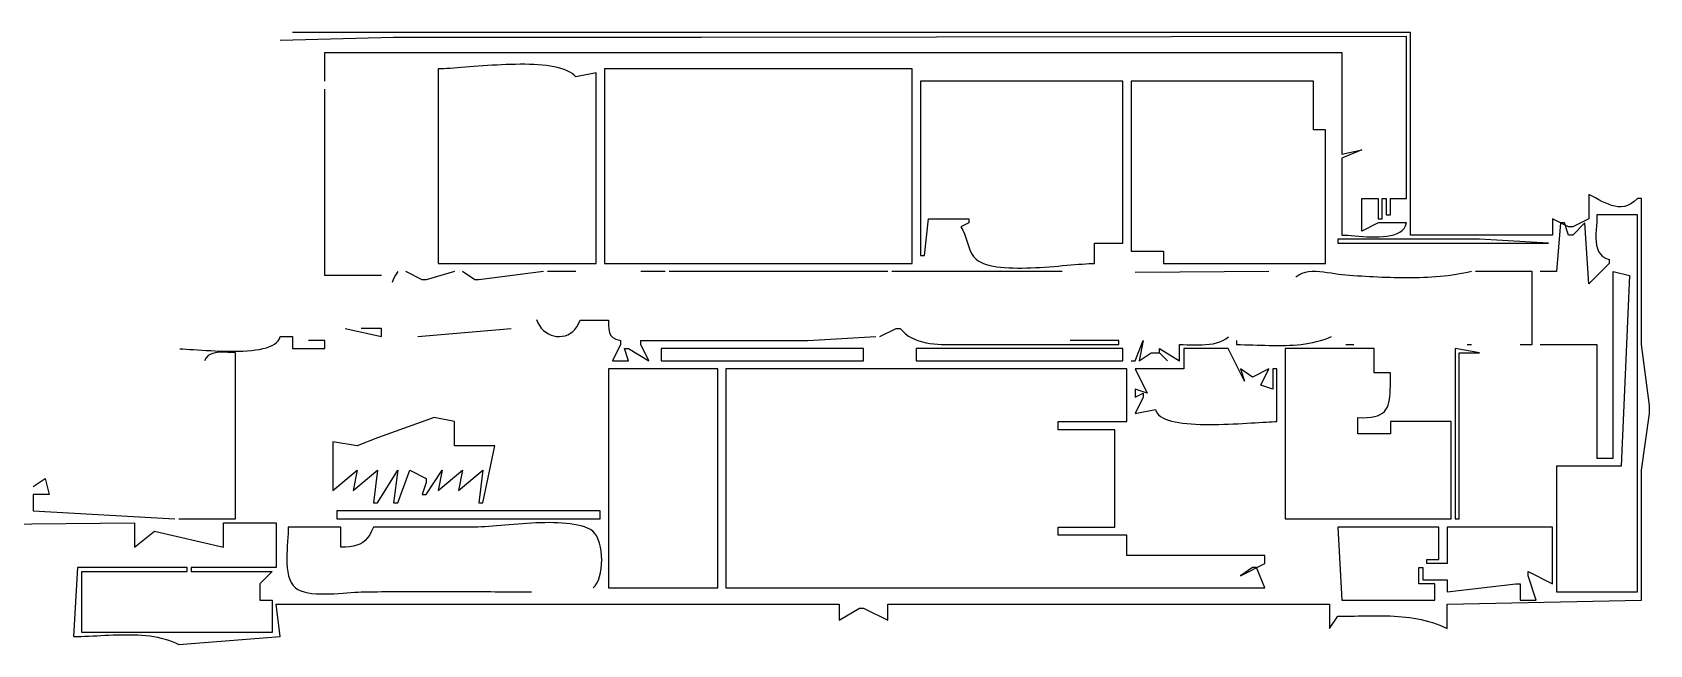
# Model space of a CAD drawing. Header units: metres. Extents: x 259 to 989, y 166 to 460.
# Drawn here: x 589.8 to 989, y 309 to 460 of the extents above; entities that cross this region are included whole.
import ezdxf

# ---------------------------------------------------------------- set-up
doc = ezdxf.new("R2010")
doc.units = ezdxf.units.M

msp = doc.modelspace()

# ---------------------------------------------------------------- linework, layer by layer
for p, q in [((930, 460), (654, 460)), ((930, 410), (930, 460)), ((679, 458.7099), (651, 458)), ((755, 458.7099), (679, 458.7099)), ((929, 459), (755, 458.7099)), ((929, 419), (929, 459)), ((662, 448), (662, 455)), ((662, 455), (913, 455)), ((692.9437, 451.1147), (692.1218, 451.0669)), ((693.8163, 451.1724), (692.9437, 451.1147)), ((694.7356, 451.2385), (693.8163, 451.1724)), ((695.6973, 451.3113), (694.7356, 451.2385)), ((696.6977, 451.3892), (695.6973, 451.3113)), ((697.7325, 451.4705), (696.6977, 451.3892)), ((698.7978, 451.5537), (697.7325, 451.4705)), ((699.8896, 451.637), (698.7978, 451.5537)), ((701.0038, 451.7189), (699.8896, 451.637)), ((702.1365, 451.7976), (701.0038, 451.7189)), ((703.2835, 451.8717), (702.1365, 451.7976)), ((704.4408, 451.9394), (703.2835, 451.8717)), ((705.6044, 451.9991), (704.4408, 451.9394)), ((706.7704, 452.0493), (705.6044, 451.9991)), ((707.9346, 452.0881), (706.7704, 452.0493)), ((709.093, 452.1141), (707.9346, 452.0881)), ((710.2417, 452.1255), (709.093, 452.1141)), ((711.3765, 452.1208), (710.2417, 452.1255)), ((712.4934, 452.0983), (711.3765, 452.1208)), ((713.5885, 452.0563), (712.4934, 452.0983)), ((714.6577, 451.9933), (713.5885, 452.0563)), ((715.6969, 451.9076), (714.6577, 451.9933)), ((716.7021, 451.7976), (715.6969, 451.9076)), ((717.6694, 451.6616), (716.7021, 451.7976)), ((718.5946, 451.498), (717.6694, 451.6616)), ((719.4738, 451.3052), (718.5946, 451.498)), ((720.3028, 451.0816), (719.4738, 451.3052)), ((721.0778, 450.8254), (720.3028, 451.0816)), ((913, 455), (913, 430)), ((690.6459, 451.0079), (690, 451)), ((690, 451), (690, 403)), ((691.3545, 451.0308), (690.6459, 451.0079)), ((692.1218, 451.0669), (691.3545, 451.0308)), ((721.7946, 450.5351), (721.0778, 450.8254)), ((722.4493, 450.2091), (721.7946, 450.5351)), ((723.0378, 449.8456), (722.4493, 450.2091)), ((723.556, 449.4431), (723.0378, 449.8456)), ((724, 449), (723.556, 449.4431)), ((729, 450), (724, 449)), ((729, 403), (729, 450)), ((731, 451), (731, 403)), ((807, 451), (731, 451)), ((807, 403), (807, 451)), ((809, 448), (809, 405)), ((859, 448), (809, 448)), ((859, 408), (859, 448)), ((861, 448), (861, 406)), ((906, 448), (861, 448)), ((906, 436), (906, 448)), ((662, 400), (662, 446)), ((909, 436), (906, 436)), ((909, 403), (909, 436)), ((913, 430), (918, 431)), ((918, 431), (913, 429)), ((913, 429), (913, 410)), ((974.8127, 419.5889), (974, 420)), ((974, 420), (974, 414)), ((975.6191, 419.1625), (974.8127, 419.5889)), ((976.4201, 418.7357), (975.6191, 419.1625)), ((918, 411), (918, 419)), ((918, 419), (922, 419)), ((922, 419), (922, 414)), ((923, 414), (923, 419)), ((923, 419), (924, 419)), ((924, 419), (924, 415)), ((925, 415), (925, 419)), ((925, 419), (929, 419)), ((977.2169, 418.3234), (976.4201, 418.7357)), ((978.0104, 417.9405), (977.2169, 418.3234)), ((978.8017, 417.6018), (978.0104, 417.9405)), ((979.592, 417.3222), (978.8017, 417.6018)), ((980.3821, 417.1166), (979.592, 417.3222)), ((981.1733, 416.9999), (980.3821, 417.1166)), ((981.9664, 416.987), (981.1733, 416.9999)), ((982.7627, 417.0927), (981.9664, 416.987)), ((983.5632, 417.332), (982.7627, 417.0927)), ((984.3688, 417.7197), (983.5632, 417.332)), ((985.1807, 418.2707), (984.3688, 417.7197)), ((986, 419), (985.1807, 418.2707)), ((987, 419), (986, 419)), ((987, 383), (987, 419)), ((810, 405), (811, 414)), ((811, 414), (821, 414)), ((821, 413), (819, 412)), ((819, 412), (819.5097, 411.1895)), ((819.5097, 411.1895), (819.9154, 410.2851)), ((821, 414), (821, 413)), ((922, 413), (918, 411)), ((922, 414), (923, 414)), ((923, 413), (922, 413)), ((929, 413), (923, 413)), ((924, 415), (925, 415)), ((927.9219, 411.1431), (928.4027, 411.6644)), ((928.4027, 411.6644), (928.7659, 412.2809)), ((928.7659, 412.2809), (929, 413)), ((969, 412), (965, 414)), ((965, 414), (965, 410)), ((967, 413), (966, 401)), ((968, 413), (967, 413)), ((969, 410), (968, 413)), ((970, 412), (969, 412)), ((974, 414), (970, 412)), ((973, 413), (970, 410)), ((974, 398), (973, 413)), ((975.7934, 411.2924), (975.7477, 410.3147)), ((975.8583, 412.266), (975.7934, 411.2924)), ((975.9257, 413.2192), (975.8583, 412.266)), ((975.9786, 414.136), (975.9257, 413.2192)), ((976, 415), (975.9786, 414.136)), ((986, 415), (976, 415)), ((986, 322), (986, 415)), ((819.9154, 410.2851), (820.2514, 409.3189)), ((820.2514, 409.3189), (820.5525, 408.3231)), ((820.5525, 408.3231), (820.8531, 407.3299)), ((820.8531, 407.3299), (821.1878, 406.3716)), ((852, 403), (852, 408)), ((852, 408), (859, 408)), ((912, 409), (912, 408)), ((947, 409), (912, 409)), ((912, 408), (964, 408)), ((913, 410), (913.7045, 409.985)), ((913.7045, 409.985), (914.4887, 409.9449)), ((914.4887, 409.9449), (915.3409, 409.8867)), ((915.3409, 409.8867), (916.2497, 409.8175)), ((916.2497, 409.8175), (917.2033, 409.7444)), ((917.2033, 409.7444), (918.1901, 409.6745)), ((918.1901, 409.6745), (919.1986, 409.6149)), ((919.1986, 409.6149), (920.2172, 409.5726)), ((920.2172, 409.5726), (921.2342, 409.5548)), ((921.2342, 409.5548), (922.2381, 409.5685)), ((922.2381, 409.5685), (923.2172, 409.6208)), ((923.2172, 409.6208), (924.1599, 409.7189)), ((924.1599, 409.7189), (925.0547, 409.8698)), ((925.0547, 409.8698), (925.8898, 410.0805)), ((925.8898, 410.0805), (926.6538, 410.3583)), ((926.6538, 410.3583), (927.335, 410.7101)), ((927.335, 410.7101), (927.9219, 411.1431)), ((965, 410), (930, 410)), ((964, 408), (947, 409)), ((970, 410), (969, 410)), ((975.7477, 410.3147), (975.7383, 409.3491)), ((975.7383, 409.3491), (975.7821, 408.4116)), ((975.7821, 408.4116), (975.896, 407.5186)), ((975.896, 407.5186), (976.0969, 406.6862)), ((809, 405), (810, 405)), ((821.1878, 406.3716), (821.5912, 405.4803)), ((821.5912, 405.4803), (822.0978, 404.6882)), ((822.0978, 404.6882), (822.7423, 404.0277)), ((822.7423, 404.0277), (823.2796, 403.6476)), ((823.2796, 403.6476), (823.8895, 403.3109)), ((823.8895, 403.3109), (824.5672, 403.0156)), ((861, 406), (869, 406)), ((869, 406), (869, 403)), ((976.0969, 406.6862), (976.4018, 405.9306)), ((976.4018, 405.9306), (976.8277, 405.268)), ((976.8277, 405.268), (977.3914, 404.7145)), ((977.3914, 404.7145), (978.1098, 404.2865)), ((978.1098, 404.2865), (979, 404)), ((979, 404), (979, 403)), ((676, 400), (662, 400)), ((678.9703, 399.2062), (678.6072, 398.2941)), ((679.4331, 400.1086), (678.9703, 399.2062)), ((680, 401), (679.4331, 400.1086)), ((686, 399), (682, 401)), ((694, 401), (687, 399)), ((690, 403), (729, 403)), ((699, 399), (696, 401)), ((716, 401), (700, 399)), ((724, 401), (717, 401)), ((731, 403), (807, 403)), ((741, 401), (740, 401)), ((746, 401), (741, 401)), ((801, 401), (747, 401)), ((844, 401), (802, 401)), ((824.5672, 403.0156), (825.3082, 402.7595)), ((825.3082, 402.7595), (826.1076, 402.5405)), ((826.1076, 402.5405), (826.9608, 402.3565)), ((826.9608, 402.3565), (827.863, 402.2055)), ((827.863, 402.2055), (828.8096, 402.0853)), ((828.8096, 402.0853), (829.7959, 401.9938)), ((829.7959, 401.9938), (830.8171, 401.9289)), ((830.8171, 401.9289), (831.8685, 401.8885)), ((831.8685, 401.8885), (832.9454, 401.8706)), ((832.9454, 401.8706), (834.0432, 401.873)), ((834.0432, 401.873), (835.1571, 401.8937)), ((835.1571, 401.8937), (836.2824, 401.9304)), ((836.2824, 401.9304), (837.4144, 401.9812)), ((837.4144, 401.9812), (838.5484, 402.044)), ((838.5484, 402.044), (839.6798, 402.1165)), ((839.6798, 402.1165), (840.8037, 402.1969)), ((840.8037, 402.1969), (841.9155, 402.2828)), ((841.9155, 402.2828), (843.0104, 402.3723)), ((843.0104, 402.3723), (844.0839, 402.4632)), ((844.0839, 402.4632), (845.1311, 402.5535)), ((845.1311, 402.5535), (846.1474, 402.641)), ((846.1474, 402.641), (847.128, 402.7236)), ((847.128, 402.7236), (848.0683, 402.7993)), ((848.0683, 402.7993), (848.9636, 402.8659)), ((848.9636, 402.8659), (849.8091, 402.9214)), ((849.8091, 402.9214), (850.6001, 402.9636)), ((850.6001, 402.9636), (851.332, 402.9905)), ((851.332, 402.9905), (852, 403)), ((895, 401), (862, 400.804)), ((869, 403), (909, 403)), ((902.3746, 400.1399), (901.6571, 399.64)), ((903.1455, 400.5132), (902.3746, 400.1399)), ((903.9628, 400.7737), (903.1455, 400.5132)), ((904.8195, 400.9349), (903.9628, 400.7737)), ((905.7084, 401.0105), (904.8195, 400.9349)), ((906.6225, 401.0141), (905.7084, 401.0105)), ((907.5549, 400.9594), (906.6225, 401.0141)), ((908.4984, 400.86), (907.5549, 400.9594)), ((909.4461, 400.7296), (908.4984, 400.86)), ((910.3908, 400.5818), (909.4461, 400.7296)), ((911.3256, 400.4302), (910.3908, 400.5818)), ((912.2434, 400.2886), (911.3256, 400.4302)), ((913.1372, 400.1704), (912.2434, 400.2886)), ((914, 400.0895), (913.1372, 400.1704)), ((914.949, 400.0249), (914, 400.0895)), ((915.9096, 399.9609), (914.949, 400.0249)), ((916.8811, 399.8979), (915.9096, 399.9609)), ((917.8625, 399.8366), (916.8811, 399.8979)), ((918.853, 399.7775), (917.8625, 399.8366)), ((919.8517, 399.7214), (918.853, 399.7775)), ((920.8578, 399.6687), (919.8517, 399.7214)), ((921.8705, 399.62), (920.8578, 399.6687)), ((922.8888, 399.5761), (921.8705, 399.62)), ((923.912, 399.5374), (922.8888, 399.5761)), ((924.9391, 399.5045), (923.912, 399.5374)), ((925.9693, 399.4782), (924.9391, 399.5045)), ((927.0018, 399.4588), (925.9693, 399.4782)), ((928.0357, 399.4472), (927.0018, 399.4588)), ((929.0702, 399.4438), (928.0357, 399.4472)), ((930.1043, 399.4492), (929.0702, 399.4438)), ((931.1373, 399.4641), (930.1043, 399.4492)), ((932.1683, 399.4891), (931.1373, 399.4641)), ((933.1964, 399.5246), (932.1683, 399.4891)), ((934.2208, 399.5715), (933.1964, 399.5246)), ((935.2407, 399.6302), (934.2208, 399.5715)), ((936.2551, 399.7013), (935.2407, 399.6302)), ((937.2632, 399.7854), (936.2551, 399.7013)), ((938.2643, 399.8832), (937.2632, 399.7854)), ((939.2573, 399.9953), (938.2643, 399.8832)), ((940.2415, 400.1222), (939.2573, 399.9953)), ((941.216, 400.2645), (940.2415, 400.1222)), ((942.1799, 400.4228), (941.216, 400.2645)), ((943.1325, 400.5977), (942.1799, 400.4228)), ((944.0728, 400.7899), (943.1325, 400.5977)), ((945, 401), (944.0728, 400.7899)), ((960, 401), (946, 401)), ((960, 383), (960, 401)), ((966, 401), (962, 401)), ((979, 403), (974, 398)), ((980, 355), (980, 401)), ((980, 401), (984, 400)), ((984, 400), (982, 353)), ((687, 399), (686, 399)), ((700, 399), (699, 399)), ((714.2394, 389.152), (714.5662, 388.3768)), ((714.5662, 388.3768), (714.971, 387.6765)), ((714.971, 387.6765), (715.445, 387.0527)), ((723.7528, 386.7562), (724.2389, 387.3992)), ((724.2389, 387.3992), (724.6576, 388.1465)), ((724.6576, 388.1465), (725, 389)), ((725, 389), (732, 389)), ((732, 389), (732.0261, 387.8148)), ((732.0261, 387.8148), (732.0886, 386.8141)), ((649.6144, 383.1336), (650.1178, 383.5244)), ((650.1178, 383.5244), (650.5213, 383.964)), ((650.5213, 383.964), (650.8177, 384.455)), ((650.8177, 384.455), (651, 385)), ((651, 385), (654, 385)), ((654, 385), (654, 382)), ((662, 384), (658, 384)), ((662, 382), (662, 384)), ((667, 387), (676, 385)), ((676, 387), (671, 387)), ((676, 385), (676, 387)), ((685, 385), (708, 387)), ((715.445, 387.0527), (715.9788, 386.5074)), ((715.9788, 386.5074), (716.5636, 386.0424)), ((716.5636, 386.0424), (717.1901, 385.6595)), ((717.1901, 385.6595), (717.8493, 385.3607)), ((717.8493, 385.3607), (718.5321, 385.1477)), ((718.5321, 385.1477), (719.2293, 385.0223)), ((719.2293, 385.0223), (719.9321, 384.9866)), ((719.9321, 384.9866), (720.6311, 385.0422)), ((720.6311, 385.0422), (721.3173, 385.1911)), ((721.3173, 385.1911), (721.9817, 385.4351)), ((721.9817, 385.4351), (722.6152, 385.7761)), ((722.6152, 385.7761), (723.2086, 386.2158)), ((723.2086, 386.2158), (723.7528, 386.7562)), ((732.0886, 386.8141), (732.2461, 385.9813)), ((732.2461, 385.9813), (732.5573, 385.3001)), ((732.5573, 385.3001), (733.0809, 384.7537)), ((733.0809, 384.7537), (733.8755, 384.3259)), ((733.8755, 384.3259), (735, 384)), ((735, 384), (735, 383)), ((740, 384), (781.196, 384.0309)), ((740, 383), (740, 384)), ((781.196, 384.0309), (798, 385)), ((799, 385), (803, 387)), ((803, 387), (804, 387)), ((804, 387), (804.6514, 386.282)), ((804.6514, 386.282), (805.356, 385.655)), ((805.356, 385.655), (806.1088, 385.1128)), ((806.1088, 385.1128), (806.9051, 384.6493)), ((806.9051, 384.6493), (807.7399, 384.2584)), ((807.7399, 384.2584), (808.6085, 383.934)), ((808.6085, 383.934), (809.5059, 383.6699)), ((809.5059, 383.6699), (810.4274, 383.46)), ((810.4274, 383.46), (811.368, 383.2981)), ((811.368, 383.2981), (812.3228, 383.1783)), ((858, 384), (846, 384)), ((858, 383), (858, 384)), ((862, 379), (864, 384)), ((864, 384), (863, 379)), ((880.364, 383.088), (881.2393, 383.2252)), ((881.2393, 383.2252), (882.084, 383.4186)), ((882.084, 383.4186), (882.892, 383.6766)), ((882.892, 383.6766), (883.657, 384.0077)), ((883.657, 384.0077), (884.3729, 384.4202)), ((884.3729, 384.4202), (885.0335, 384.9226)), ((887, 384), (887, 383)), ((903.9688, 383.1649), (904.9217, 383.3183)), ((904.9217, 383.3183), (905.8674, 383.5034)), ((905.8674, 383.5034), (906.8056, 383.7225)), ((906.8056, 383.7225), (907.736, 383.9783)), ((907.736, 383.9783), (908.6581, 384.2731)), ((908.6581, 384.2731), (909.5717, 384.6093)), ((909.5717, 384.6093), (910.4765, 384.9896)), ((626.2455, 381.9669), (626.9913, 381.9293)), ((626.9913, 381.9293), (627.8096, 381.881)), ((627.8096, 381.881), (628.6932, 381.8245)), ((628.6932, 381.8245), (629.6349, 381.7622)), ((629.6349, 381.7622), (630.6275, 381.6966)), ((630.6275, 381.6966), (631.6639, 381.6303)), ((631.6639, 381.6303), (632.7369, 381.5656)), ((632.7243, 379.7173), (632.2997, 378.9685)), ((633.2605, 380.2731), (632.7243, 379.7173)), ((632.7369, 381.5656), (633.8392, 381.5051)), ((633.8953, 380.6629), (633.2605, 380.2731)), ((633.8392, 381.5051), (634.9638, 381.4513)), ((634.6157, 380.9136), (633.8953, 380.6629)), ((635.4084, 381.0519), (634.6157, 380.9136)), ((634.9638, 381.4513), (636.1034, 381.4067)), ((636.2605, 381.1049), (635.4084, 381.0519)), ((636.1034, 381.4067), (637.2508, 381.3736)), ((637.1588, 381.0993), (636.2605, 381.1049)), ((638.0902, 381.062), (637.1588, 381.0993)), ((637.2508, 381.3736), (638.3989, 381.3547)), ((639.0416, 381.0199), (638.0902, 381.062)), ((638.3989, 381.3547), (639.5405, 381.3524)), ((640, 381), (639.0416, 381.0199)), ((639.5405, 381.3524), (640.6684, 381.3692)), ((640, 340), (640, 381)), ((640.6684, 381.3692), (641.7754, 381.4076)), ((641.7754, 381.4076), (642.8544, 381.47)), ((642.8544, 381.47), (643.8981, 381.559)), ((643.8981, 381.559), (644.8994, 381.677)), ((644.8994, 381.677), (645.8511, 381.8265)), ((645.8511, 381.8265), (646.7461, 382.01)), ((646.7461, 382.01), (647.577, 382.23)), ((647.577, 382.23), (648.3369, 382.4889)), ((648.3369, 382.4889), (649.0184, 382.7893)), ((649.0184, 382.7893), (649.6144, 383.1336)), ((654, 382), (662, 382)), ((735, 383), (733, 379)), ((737, 379), (736, 382)), ((736, 382), (737, 382)), ((737, 382), (742, 379)), ((742, 379), (740, 383)), ((745, 382), (745, 379)), ((795, 382), (745, 382)), ((795, 379), (795, 382)), ((808, 382), (808, 379)), ((859, 382), (808, 382)), ((812.3228, 383.1783), (813.2872, 383.0943)), ((813.2872, 383.0943), (814.2561, 383.04)), ((814.2561, 383.04), (815.2248, 383.0093)), ((815.2248, 383.0093), (816.1884, 382.9961)), ((816.1884, 382.9961), (817.142, 382.9942)), ((817.142, 382.9942), (818.0808, 382.9975)), ((818.0808, 382.9975), (819, 383)), ((819, 383), (858, 383)), ((859, 379), (859, 382)), ((863, 379), (866, 381)), ((866, 381), (867, 381)), ((867, 381), (868, 381)), ((868, 381), (868, 382)), ((868, 382), (873, 379)), ((868, 381), (870, 379)), ((870, 379), (868, 381)), ((873, 379), (873, 383)), ((873, 383), (873.898, 382.9915)), ((873.898, 382.9915), (874.8149, 382.9717)), ((874, 382), (874, 377)), ((885, 382), (874, 382)), ((874.8149, 382.9717), (875.7443, 382.9491)), ((875.7443, 382.9491), (876.6801, 382.932)), ((876.6801, 382.932), (877.6161, 382.9289)), ((877.6161, 382.9289), (878.5462, 382.9482)), ((878.5462, 382.9482), (879.4642, 382.9985)), ((879.4642, 382.9985), (880.364, 383.088)), ((889, 374), (885, 382)), ((887, 383), (888.023, 382.9939)), ((888.023, 382.9939), (889.0446, 382.9775)), ((889.0446, 382.9775), (890.0645, 382.9532)), ((890.0645, 382.9532), (891.0822, 382.9234)), ((891.0822, 382.9234), (892.0976, 382.8906)), ((892.0976, 382.8906), (893.1102, 382.8574)), ((893.1102, 382.8574), (894.1196, 382.8261)), ((894.1196, 382.8261), (895.1256, 382.7992)), ((895.1256, 382.7992), (896.1279, 382.7792)), ((896.1279, 382.7792), (897.126, 382.7687)), ((897.126, 382.7687), (898.1196, 382.7699)), ((898.1196, 382.7699), (899.1085, 382.7855)), ((899, 382), (899, 340)), ((921, 382), (899, 382)), ((899.1085, 382.7855), (900.0922, 382.8179)), ((900.0922, 382.8179), (901.0704, 382.8696)), ((901.0704, 382.8696), (902.0428, 382.943)), ((902.0428, 382.943), (903.009, 383.0406)), ((903.009, 383.0406), (903.9688, 383.1649)), ((914, 383), (915, 383)), ((915, 383), (916, 383)), ((921, 376), (921, 382)), ((941, 382), (941, 340)), ((947, 381), (941, 382)), ((942, 340), (942, 381)), ((942, 381), (947, 381)), ((944, 383), (945, 383)), ((957, 383), (960, 383)), ((962, 383), (976, 383)), ((976, 383), (976, 355)), ((989, 368), (987, 383)), ((732, 377), (732, 323)), ((759, 377), (732, 377)), ((733, 379), (737, 379)), ((745, 379), (795, 379)), ((759, 323), (759, 377)), ((761, 377), (761, 323)), ((860, 377), (761, 377)), ((808, 379), (859, 379)), ((860, 364), (860, 377)), ((861, 379), (862, 379)), ((874, 377), (862, 377)), ((862, 377), (865, 371)), ((891, 375), (888, 377)), ((888, 377), (889, 374)), ((895, 377), (891, 375)), ((893, 373), (895, 377)), ((897, 377), (896, 377)), ((896, 377), (896, 372)), ((897, 364), (897, 377)), ((925, 376), (921, 376)), ((925.003, 374.8976), (925, 376)), ((865, 371), (862, 372)), ((862, 372), (862, 371)), ((896, 372), (893, 373)), ((924.955, 371.0385), (924.9906, 371.9195)), ((924.9906, 371.9195), (925.0056, 372.8567)), ((925.0073, 373.8496), (925.003, 374.8976)), ((925.0056, 372.8567), (925.0073, 373.8496)), ((862, 371), (862, 370)), ((862, 370), (864, 371)), ((864, 370), (862, 366)), ((864, 371), (864, 370)), ((923.9015, 366.9696), (924.2135, 367.4998)), ((924.2135, 367.4998), (924.4612, 368.09)), ((924.4612, 368.09), (924.652, 368.7396)), ((924.652, 368.7396), (924.793, 369.448)), ((924.793, 369.448), (924.8916, 370.2145)), ((924.8916, 370.2145), (924.955, 371.0385)), ((989, 367), (989, 368)), ((689, 365), (675, 360)), ((694, 364), (689, 365)), ((694, 358), (694, 364)), ((843, 362), (843, 364)), ((843, 364), (860, 364)), ((862, 366), (867, 367)), ((867, 367), (867.1668, 366.5029)), ((867.1668, 366.5029), (867.4408, 366.0496)), ((867.4408, 366.0496), (867.8158, 365.6384)), ((867.8158, 365.6384), (868.286, 365.2673)), ((868.286, 365.2673), (868.8454, 364.9346)), ((868.8454, 364.9346), (869.4879, 364.6386)), ((869.4879, 364.6386), (870.2077, 364.3775)), ((870.2077, 364.3775), (870.9986, 364.1495)), ((870.9986, 364.1495), (871.8549, 363.9527)), ((871.8549, 363.9527), (872.7705, 363.7855)), ((872.7705, 363.7855), (873.7394, 363.646)), ((873.7394, 363.646), (874.7556, 363.5325)), ((874.7556, 363.5325), (875.8132, 363.4432)), ((875.8132, 363.4432), (876.9062, 363.3762)), ((876.9062, 363.3762), (878.0286, 363.3299)), ((878.0286, 363.3299), (879.1745, 363.3024)), ((879.1745, 363.3024), (880.3378, 363.292)), ((880.3378, 363.292), (881.5126, 363.2969)), ((881.5126, 363.2969), (882.693, 363.3153)), ((882.693, 363.3153), (883.873, 363.3453)), ((883.873, 363.3453), (885.0465, 363.3854)), ((885.0465, 363.3854), (886.2076, 363.4336)), ((886.2076, 363.4336), (887.3503, 363.4881)), ((887.3503, 363.4881), (888.4688, 363.5473)), ((888.4688, 363.5473), (889.5569, 363.6092)), ((889.5569, 363.6092), (890.6087, 363.6723)), ((890.6087, 363.6723), (891.6182, 363.7345)), ((891.6182, 363.7345), (892.5795, 363.7943)), ((892.5795, 363.7943), (893.4866, 363.8497)), ((893.4866, 363.8497), (894.3336, 363.899)), ((894.3336, 363.899), (895.1143, 363.9405)), ((895.1143, 363.9405), (895.823, 363.9723)), ((895.823, 363.9723), (896.4535, 363.9928)), ((896.4535, 363.9928), (897, 364)), ((917, 361), (917, 365)), ((917, 365), (918.218, 364.9623)), ((918.218, 364.9623), (919.3063, 364.9902)), ((919.3063, 364.9902), (920.2721, 365.0831)), ((920.2721, 365.0831), (921.1226, 365.2403)), ((921.1226, 365.2403), (921.8652, 365.4612)), ((921.8652, 365.4612), (922.5071, 365.7452)), ((922.5071, 365.7452), (923.0556, 366.0917)), ((923.0556, 366.0917), (923.518, 366.5001)), ((923.518, 366.5001), (923.9015, 366.9696)), ((940, 364), (925, 364)), ((925, 364), (925, 361)), ((940, 340), (940, 364)), ((987, 352), (989, 366)), ((989, 366), (989, 367)), ((675, 360), (670, 358)), ((857, 362), (843, 362)), ((857, 338), (857, 362)), ((925, 361), (917, 361)), ((670, 358), (664, 359)), ((664, 359), (664, 347)), ((704, 358), (694, 358)), ((701, 344), (704, 358)), ((664, 347), (670, 352)), ((670, 352), (669, 347)), ((669, 347), (675, 352)), ((675, 352), (674, 344)), ((675, 344), (680, 352)), ((680, 352), (679, 344)), ((680, 344), (683, 352)), ((683, 352), (687, 350)), ((687, 346), (691, 352)), ((691, 352), (690, 347)), ((690, 347), (696, 352)), ((696, 352), (695, 347)), ((695, 347), (701, 352)), ((701, 352), (700, 344)), ((982, 353), (966, 353)), ((966, 353), (966, 322)), ((976, 355), (980, 355)), ((987, 320), (987, 352)), ((590, 348), (593, 350)), ((593, 350), (594, 346)), ((687, 349), (686, 346)), ((687, 350), (687, 349)), ((594, 346), (590, 346)), ((590, 346), (590, 342)), ((674, 344), (675, 344)), ((679, 344), (680, 344)), ((686, 346), (687, 346)), ((700, 344), (701, 344)), ((590, 342), (625, 340)), ((626, 340), (640, 340)), ((665, 342), (665, 340)), ((730, 342), (665, 342)), ((665, 340), (730, 340)), ((730, 340), (730, 342)), ((899, 340), (940, 340)), ((941, 340), (942, 340)), ((497, 338), (615, 339)), ((615, 339), (615, 333)), ((615, 333), (620, 337)), ((620, 337), (637, 333)), ((637, 333), (637, 339)), ((637, 339), (650, 339)), ((650, 339), (650, 328)), ((652.8776, 335.4402), (652.8076, 334.4379)), ((652.9393, 336.3783), (652.8776, 335.4402)), ((652.9832, 337.2367), (652.9393, 336.3783)), ((653, 338), (652.9832, 337.2367)), ((666, 338), (653, 338)), ((666, 333), (666, 338)), ((673.0903, 336.0485), (672.5721, 335.3001)), ((673.564, 336.944), (673.0903, 336.0485)), ((674, 338), (673.564, 336.944)), ((699, 338), (674, 338)), ((699.7985, 338.0096), (699, 338)), ((700.6427, 338.0369), (699.7985, 338.0096)), ((701.5288, 338.0798), (700.6427, 338.0369)), ((702.4533, 338.136), (701.5288, 338.0798)), ((703.4127, 338.2033), (702.4533, 338.136)), ((704.4033, 338.2795), (703.4127, 338.2033)), ((705.4216, 338.3623), (704.4033, 338.2795)), ((706.464, 338.4497), (705.4216, 338.3623)), ((707.5268, 338.5393), (706.464, 338.4497)), ((708.6066, 338.6289), (707.5268, 338.5393)), ((709.6996, 338.7164), (708.6066, 338.6289)), ((710.8024, 338.7994), (709.6996, 338.7164)), ((711.9114, 338.8759), (710.8024, 338.7994)), ((713.0229, 338.9436), (711.9114, 338.8759)), ((714.1334, 339.0002), (713.0229, 338.9436)), ((715.2393, 339.0436), (714.1334, 339.0002)), ((716.337, 339.0716), (715.2393, 339.0436)), ((717.4229, 339.0819), (716.337, 339.0716)), ((718.4935, 339.0723), (717.4229, 339.0819)), ((719.5452, 339.0406), (718.4935, 339.0723)), ((720.5743, 338.9846), (719.5452, 339.0406)), ((721.5773, 338.9021), (720.5743, 338.9846)), ((722.5506, 338.7909), (721.5773, 338.9021)), ((723.4907, 338.6488), (722.5506, 338.7909)), ((724.3938, 338.4735), (723.4907, 338.6488)), ((725.2566, 338.2628), (724.3938, 338.4735)), ((726.0753, 338.0146), (725.2566, 338.2628)), ((726.8464, 337.7266), (726.0753, 338.0146)), ((727.5663, 337.3966), (726.8464, 337.7266)), ((728.1555, 336.9953), (727.5663, 337.3966)), ((728.6734, 336.4394), (728.1555, 336.9953)), ((729.1205, 335.7487), (728.6734, 336.4394)), ((729.4972, 334.943), (729.1205, 335.7487)), ((843, 336), (843, 338)), ((843, 338), (857, 338)), ((860, 336), (843, 336)), ((860, 331), (860, 336)), ((912, 338), (913, 320)), ((937, 338), (912, 338)), ((937, 330), (937, 338)), ((965, 338), (939, 338)), ((939, 338), (939, 329)), ((965, 324), (965, 338)), ((652.6801, 332.3023), (652.6415, 331.2)), ((652.7386, 333.3867), (652.6801, 332.3023)), ((652.8076, 334.4379), (652.7386, 333.3867)), ((667.1212, 333.0539), (666, 333)), ((668.1432, 333.1478), (667.1212, 333.0539)), ((669.0726, 333.295), (668.1432, 333.1478)), ((669.9164, 333.509), (669.0726, 333.295)), ((670.6814, 333.8031), (669.9164, 333.509)), ((671.3745, 334.1908), (670.6814, 333.8031)), ((672.0024, 334.6853), (671.3745, 334.1908)), ((672.5721, 335.3001), (672.0024, 334.6853)), ((729.8043, 334.0422), (729.4972, 334.943)), ((730.0422, 333.066), (729.8043, 334.0422)), ((730.2116, 332.0343), (730.0422, 333.066)), ((730.3129, 330.967), (730.2116, 332.0343)), ((601, 328), (600, 311)), ((628, 328), (601, 328)), ((628, 327), (628, 328)), ((650, 328), (629, 328)), ((629, 328), (629, 327)), ((652.6415, 331.2), (652.6322, 330.0953)), ((652.6322, 330.0953), (652.6616, 329.0036)), ((652.6616, 329.0036), (652.7391, 327.9406)), ((652.7391, 327.9406), (652.8742, 326.9215)), ((730.0494, 326.7375), (730.2145, 327.7492)), ((730.2145, 327.7492), (730.3138, 328.8046)), ((730.3468, 329.8838), (730.3129, 330.967)), ((730.3138, 328.8046), (730.3468, 329.8838)), ((894, 331), (860, 331)), ((888, 326), (894, 329)), ((891, 328), (888, 326)), ((892, 328), (891, 328)), ((894, 323), (892, 328)), ((894, 329), (894, 331)), ((932, 324), (932, 328)), ((932, 328), (933, 328)), ((933, 328), (933, 325)), ((934, 329), (934, 330)), ((934, 330), (937, 330)), ((939, 329), (934, 329)), ((602, 312), (602, 327)), ((602, 327), (628, 327)), ((629, 327), (649, 327)), ((649, 327), (646, 324)), ((646, 324), (646, 320)), ((652.8742, 326.9215), (653.0762, 325.9619)), ((653.0762, 325.9619), (653.3546, 325.0773)), ((653.3546, 325.0773), (653.7188, 324.283)), ((653.7188, 324.283), (654.1782, 323.5947)), ((654.1782, 323.5947), (654.7423, 323.0277)), ((728.2576, 323.0277), (728.7429, 323.5237)), ((728.7429, 323.5237), (729.1654, 324.1625)), ((729.1654, 324.1625), (729.5243, 324.9243)), ((729.5243, 324.9243), (729.8192, 325.7892)), ((729.8192, 325.7892), (730.0494, 326.7375)), ((936, 324), (932, 324)), ((933, 325), (939, 325)), ((936, 320), (936, 324)), ((939, 325), (939, 322)), ((939, 322), (956, 324)), ((956, 324), (957, 324)), ((957, 324), (957, 320)), ((959, 326), (959, 327)), ((959, 327), (965, 324)), ((961, 320), (959, 326)), ((646, 320), (649, 320)), ((649, 320), (649, 312)), ((654.7423, 323.0277), (655.3781, 322.6017)), ((655.3781, 322.6017), (656.1189, 322.2565)), ((656.1189, 322.2565), (656.9515, 321.9848)), ((656.9515, 321.9848), (657.863, 321.7799)), ((657.863, 321.7799), (658.8405, 321.6347)), ((658.8405, 321.6347), (659.871, 321.5422)), ((659.871, 321.5422), (660.9415, 321.4954)), ((660.9415, 321.4954), (662.039, 321.4873)), ((662.039, 321.4873), (663.1507, 321.5109)), ((663.1507, 321.5109), (664.2635, 321.5594)), ((664.2635, 321.5594), (665.3644, 321.6255)), ((665.3644, 321.6255), (666.4406, 321.7025)), ((666.4406, 321.7025), (667.4791, 321.7833)), ((667.4791, 321.7833), (668.4668, 321.8609)), ((668.4668, 321.8609), (669.3908, 321.9283)), ((669.3908, 321.9283), (670.2382, 321.9785)), ((670.2382, 321.9785), (670.9961, 322.0046)), ((670.9961, 322.0046), (671.9917, 322.0203)), ((671.9917, 322.0203), (672.9879, 322.0348)), ((672.9879, 322.0348), (673.9848, 322.0481)), ((673.9848, 322.0481), (674.9822, 322.0603)), ((674.9822, 322.0603), (675.9802, 322.0713)), ((675.9802, 322.0713), (676.9786, 322.0812)), ((676.9786, 322.0812), (677.9776, 322.0901)), ((677.9776, 322.0901), (678.977, 322.0979)), ((678.977, 322.0979), (679.9768, 322.1048)), ((679.9768, 322.1048), (680.977, 322.1107)), ((680.977, 322.1107), (681.9775, 322.1156)), ((681.9775, 322.1156), (682.9784, 322.1197)), ((682.9784, 322.1197), (683.9796, 322.1229)), ((683.9796, 322.1229), (684.981, 322.1253)), ((684.981, 322.1253), (685.9826, 322.1269)), ((685.9826, 322.1269), (686.9845, 322.1278)), ((686.9845, 322.1278), (687.9865, 322.1279)), ((687.9865, 322.1279), (688.9887, 322.1274)), ((688.9887, 322.1274), (689.9909, 322.1262)), ((689.9909, 322.1262), (690.9932, 322.1244)), ((690.9932, 322.1244), (691.9956, 322.1221)), ((691.9956, 322.1221), (692.998, 322.1192)), ((692.998, 322.1192), (694.0004, 322.1158)), ((694.0004, 322.1158), (695.0027, 322.1119)), ((695.0027, 322.1119), (696.005, 322.1075)), ((696.005, 322.1075), (697.0071, 322.1028)), ((697.0071, 322.1028), (698.0091, 322.0977)), ((698.0091, 322.0977), (699.0109, 322.0923)), ((699.0109, 322.0923), (700.0125, 322.0866)), ((700.0125, 322.0866), (701.0139, 322.0806)), ((701.0139, 322.0806), (702.015, 322.0743)), ((702.015, 322.0743), (703.0158, 322.0679)), ((703.0158, 322.0679), (704.0163, 322.0613)), ((704.0163, 322.0613), (705.0164, 322.0546)), ((705.0164, 322.0546), (706.0161, 322.0478)), ((706.0161, 322.0478), (707.0155, 322.041)), ((707.0155, 322.041), (708.0143, 322.0341)), ((708.0143, 322.0341), (709.0127, 322.0273)), ((709.0127, 322.0273), (710.0106, 322.0204)), ((710.0106, 322.0204), (711.0079, 322.0137)), ((711.0079, 322.0137), (712.0046, 322.0071)), ((712.0046, 322.0071), (713.0008, 322.0007)), ((732, 323), (759, 323)), ((761, 323), (894, 323)), ((913, 320), (936, 320)), ((939, 319), (987, 320)), ((957, 320), (961, 320)), ((966, 322), (986, 322)), ((651, 311), (650, 319)), ((650, 319), (789, 319)), ((789, 319), (789, 315)), ((789, 315), (794, 318)), ((794, 318), (795, 318)), ((795, 318), (801, 315)), ((801, 315), (801, 319)), ((801, 319), (910, 319)), ((910, 319), (910, 313)), ((910, 313), (912, 316)), ((912, 316), (913.0257, 316.0038)), ((913.0257, 316.0038), (914.0471, 316.0143)), ((914.0471, 316.0143), (915.0642, 316.0296)), ((915.0642, 316.0296), (916.077, 316.0482)), ((916.077, 316.0482), (917.0854, 316.0682)), ((917.0854, 316.0682), (918.0893, 316.0879)), ((918.0893, 316.0879), (919.0889, 316.1057)), ((919.0889, 316.1057), (920.0839, 316.1198)), ((920.0839, 316.1198), (921.0745, 316.1286)), ((921.0745, 316.1286), (922.0605, 316.1303)), ((922.0605, 316.1303), (923.042, 316.1231)), ((923.042, 316.1231), (924.0189, 316.1055)), ((924.0189, 316.1055), (924.9911, 316.0757)), ((924.9911, 316.0757), (925.9587, 316.0319)), ((925.9587, 316.0319), (926.9217, 315.9725)), ((926.9217, 315.9725), (927.8799, 315.8958)), ((927.8799, 315.8958), (928.8333, 315.8)), ((928.8333, 315.8), (929.782, 315.6835)), ((929.782, 315.6835), (930.7259, 315.5445)), ((930.7259, 315.5445), (931.665, 315.3813)), ((931.665, 315.3813), (932.5992, 315.1922)), ((939, 313), (939, 319)), ((649, 312), (602, 312)), ((608.7262, 311.344), (609.7428, 311.3859)), ((609.7428, 311.3859), (610.7622, 311.4199)), ((610.7622, 311.4199), (611.7827, 311.4438)), ((611.7827, 311.4438), (612.8024, 311.4552)), ((612.8024, 311.4552), (613.8196, 311.4519)), ((613.8196, 311.4519), (614.8325, 311.4313)), ((614.8325, 311.4313), (615.8393, 311.3913)), ((615.8393, 311.3913), (616.8382, 311.3295)), ((932.5992, 315.1922), (933.5285, 314.9755)), ((933.5285, 314.9755), (934.4529, 314.7295)), ((934.4529, 314.7295), (935.3723, 314.4525)), ((935.3723, 314.4525), (936.2868, 314.1427)), ((936.2868, 314.1427), (937.1962, 313.7985)), ((937.1962, 313.7985), (938.1006, 313.4182)), ((938.1006, 313.4182), (939, 313)), ((600, 311), (600.9105, 311.0073)), ((600.9105, 311.0073), (601.8399, 311.0278)), ((601.8399, 311.0278), (602.7866, 311.0592)), ((602.7866, 311.0592), (603.7485, 311.099)), ((603.7485, 311.099), (604.7241, 311.145)), ((604.7241, 311.145), (605.7114, 311.1948)), ((605.7114, 311.1948), (606.7087, 311.2461)), ((606.7087, 311.2461), (607.7143, 311.2967)), ((607.7143, 311.2967), (608.7262, 311.344)), ((616.8382, 311.3295), (617.8275, 311.2436)), ((617.8275, 311.2436), (618.8052, 311.1312)), ((618.8052, 311.1312), (619.7697, 310.9901)), ((619.7697, 310.9901), (620.7192, 310.8178)), ((620.7192, 310.8178), (621.6518, 310.612)), ((621.6518, 310.612), (622.5659, 310.3705)), ((622.5659, 310.3705), (623.4595, 310.0909)), ((623.4595, 310.0909), (624.3309, 309.7708)), ((624.3309, 309.7708), (625.1783, 309.4079)), ((625.1783, 309.4079), (626, 309)), ((626, 309), (651, 311))]:
    msp.add_line(p, q)

doc.saveas('drawing.dxf')
